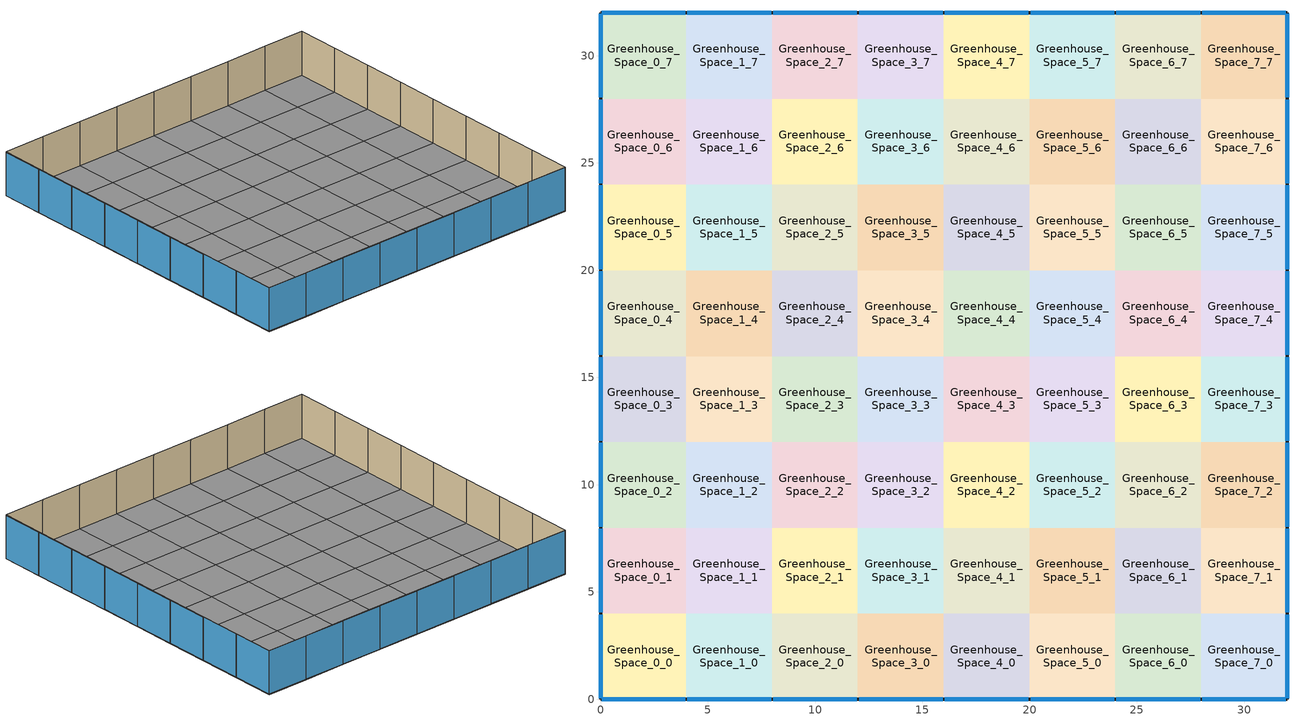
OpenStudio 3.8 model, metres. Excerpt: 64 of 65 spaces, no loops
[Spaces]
Greenhouse_Space_0_0
 floor ground (Floor Construction): 0,0 0,4 4,4 4,0 z0
 wall outside (Wall Construction): 0,4 0,0 4,0 z0:4
 window (Window Construction Main): 0,3.95 0,0.05 / 0.05,0 3.95,0 z0.05:3.95
Greenhouse_Space_1_0
 floor ground (Floor Construction): 4,0 4,4 8,4 8,0 z0
 wall outside (Wall Construction): 4,0 8,0 z0:4
 window (Window Construction Main): 4.05,0 7.95,0 z0.05:3.95
Greenhouse_Space_2_0
 floor ground (Floor Construction): 8,0 8,4 12,4 12,0 z0
 wall outside (Wall Construction): 8,0 12,0 z0:4
 window (Window Construction Main): 8.05,0 11.95,0 z0.05:3.95
Greenhouse_Space_3_0
 floor ground (Floor Construction): 12,0 12,4 16,4 16,0 z0
 wall outside (Wall Construction): 12,0 16,0 z0:4
 window (Window Construction Main): 12.05,0 15.95,0 z0.05:3.95
Greenhouse_Space_4_0
 floor ground (Floor Construction): 16,0 16,4 20,4 20,0 z0
 wall outside (Wall Construction): 16,0 20,0 z0:4
 window (Window Construction Main): 16.05,0 19.95,0 z0.05:3.95
Greenhouse_Space_5_0
 floor ground (Floor Construction): 20,0 20,4 24,4 24,0 z0
 wall outside (Wall Construction): 20,0 24,0 z0:4
 window (Window Construction Main): 20.05,0 23.95,0 z0.05:3.95
Greenhouse_Space_6_0
 floor ground (Floor Construction): 24,0 24,4 28,4 28,0 z0
 wall outside (Wall Construction): 24,0 28,0 z0:4
 window (Window Construction Main): 24.05,0 27.95,0 z0.05:3.95
Greenhouse_Space_7_0
 floor ground (Floor Construction): 28,0 28,4 32,4 32,0 z0
 wall outside (Wall Construction): 28,0 32,0 32,4 z0:4
 window (Window Construction Main): 32,0.05 32,3.95 / 28.05,0 31.95,0 z0.05:3.95
Greenhouse_Space_0_1
 floor ground (Floor Construction): 0,4 0,8 4,8 4,4 z0
 wall outside (Wall Construction): 0,8 0,4 z0:4
 window (Window Construction Main): 0,7.95 0,4.05 z0.05:3.95
Greenhouse_Space_1_1
 floor ground (Floor Construction): 4,4 4,8 8,8 8,4 z0
Greenhouse_Space_2_1
 floor ground (Floor Construction): 8,4 8,8 12,8 12,4 z0
Greenhouse_Space_3_1
 floor ground (Floor Construction): 12,4 12,8 16,8 16,4 z0
Greenhouse_Space_4_1
 floor ground (Floor Construction): 16,4 16,8 20,8 20,4 z0
Greenhouse_Space_5_1
 floor ground (Floor Construction): 20,4 20,8 24,8 24,4 z0
Greenhouse_Space_6_1
 floor ground (Floor Construction): 24,4 24,8 28,8 28,4 z0
Greenhouse_Space_7_1
 floor ground (Floor Construction): 28,4 28,8 32,8 32,4 z0
 wall outside (Wall Construction): 32,4 32,8 z0:4
 window (Window Construction Main): 32,4.05 32,7.95 z0.05:3.95
Greenhouse_Space_0_2
 floor ground (Floor Construction): 0,8 0,12 4,12 4,8 z0
 wall outside (Wall Construction): 0,12 0,8 z0:4
 window (Window Construction Main): 0,11.95 0,8.05 z0.05:3.95
Greenhouse_Space_1_2
 floor ground (Floor Construction): 4,8 4,12 8,12 8,8 z0
Greenhouse_Space_2_2
 floor ground (Floor Construction): 8,8 8,12 12,12 12,8 z0
Greenhouse_Space_3_2
 floor ground (Floor Construction): 12,8 12,12 16,12 16,8 z0
Greenhouse_Space_4_2
 floor ground (Floor Construction): 16,8 16,12 20,12 20,8 z0
Greenhouse_Space_5_2
 floor ground (Floor Construction): 20,8 20,12 24,12 24,8 z0
Greenhouse_Space_6_2
 floor ground (Floor Construction): 24,8 24,12 28,12 28,8 z0
Greenhouse_Space_7_2
 floor ground (Floor Construction): 28,8 28,12 32,12 32,8 z0
 wall outside (Wall Construction): 32,8 32,12 z0:4
 window (Window Construction Main): 32,8.05 32,11.95 z0.05:3.95
Greenhouse_Space_0_3
 floor ground (Floor Construction): 0,12 0,16 4,16 4,12 z0
 wall outside (Wall Construction): 0,16 0,12 z0:4
 window (Window Construction Main): 0,15.95 0,12.05 z0.05:3.95
Greenhouse_Space_1_3
 floor ground (Floor Construction): 4,12 4,16 8,16 8,12 z0
Greenhouse_Space_2_3
 floor ground (Floor Construction): 8,12 8,16 12,16 12,12 z0
Greenhouse_Space_3_3
 floor ground (Floor Construction): 12,12 12,16 16,16 16,12 z0
Greenhouse_Space_4_3
 floor ground (Floor Construction): 16,12 16,16 20,16 20,12 z0
Greenhouse_Space_5_3
 floor ground (Floor Construction): 20,12 20,16 24,16 24,12 z0
Greenhouse_Space_6_3
 floor ground (Floor Construction): 24,12 24,16 28,16 28,12 z0
Greenhouse_Space_7_3
 floor ground (Floor Construction): 28,12 28,16 32,16 32,12 z0
 wall outside (Wall Construction): 32,12 32,16 z0:4
 window (Window Construction Main): 32,12.05 32,15.95 z0.05:3.95
Greenhouse_Space_0_4
 floor ground (Floor Construction): 0,16 0,20 4,20 4,16 z0
 wall outside (Wall Construction): 0,20 0,16 z0:4
 window (Window Construction Main): 0,19.95 0,16.05 z0.05:3.95
Greenhouse_Space_1_4
 floor ground (Floor Construction): 4,16 4,20 8,20 8,16 z0
Greenhouse_Space_2_4
 floor ground (Floor Construction): 8,16 8,20 12,20 12,16 z0
Greenhouse_Space_3_4
 floor ground (Floor Construction): 12,16 12,20 16,20 16,16 z0
Greenhouse_Space_4_4
 floor ground (Floor Construction): 16,16 16,20 20,20 20,16 z0
Greenhouse_Space_5_4
 floor ground (Floor Construction): 20,16 20,20 24,20 24,16 z0
Greenhouse_Space_6_4
 floor ground (Floor Construction): 24,16 24,20 28,20 28,16 z0
Greenhouse_Space_7_4
 floor ground (Floor Construction): 28,16 28,20 32,20 32,16 z0
 wall outside (Wall Construction): 32,16 32,20 z0:4
 window (Window Construction Main): 32,16.05 32,19.95 z0.05:3.95
Greenhouse_Space_0_5
 floor ground (Floor Construction): 0,20 0,24 4,24 4,20 z0
 wall outside (Wall Construction): 0,24 0,20 z0:4
 window (Window Construction Main): 0,23.95 0,20.05 z0.05:3.95
Greenhouse_Space_1_5
 floor ground (Floor Construction): 4,20 4,24 8,24 8,20 z0
Greenhouse_Space_2_5
 floor ground (Floor Construction): 8,20 8,24 12,24 12,20 z0
Greenhouse_Space_3_5
 floor ground (Floor Construction): 12,20 12,24 16,24 16,20 z0
Greenhouse_Space_4_5
 floor ground (Floor Construction): 16,20 16,24 20,24 20,20 z0
Greenhouse_Space_5_5
 floor ground (Floor Construction): 20,20 20,24 24,24 24,20 z0
Greenhouse_Space_6_5
 floor ground (Floor Construction): 24,20 24,24 28,24 28,20 z0
Greenhouse_Space_7_5
 floor ground (Floor Construction): 28,20 28,24 32,24 32,20 z0
 wall outside (Wall Construction): 32,20 32,24 z0:4
 window (Window Construction Main): 32,20.05 32,23.95 z0.05:3.95
Greenhouse_Space_0_6
 floor ground (Floor Construction): 0,24 0,28 4,28 4,24 z0
 wall outside (Wall Construction): 0,28 0,24 z0:4
 window (Window Construction Main): 0,27.95 0,24.05 z0.05:3.95
Greenhouse_Space_1_6
 floor ground (Floor Construction): 4,24 4,28 8,28 8,24 z0
Greenhouse_Space_2_6
 floor ground (Floor Construction): 8,24 8,28 12,28 12,24 z0
Greenhouse_Space_3_6
 floor ground (Floor Construction): 12,24 12,28 16,28 16,24 z0
Greenhouse_Space_4_6
 floor ground (Floor Construction): 16,24 16,28 20,28 20,24 z0
Greenhouse_Space_5_6
 floor ground (Floor Construction): 20,24 20,28 24,28 24,24 z0
Greenhouse_Space_6_6
 floor ground (Floor Construction): 24,24 24,28 28,28 28,24 z0
Greenhouse_Space_7_6
 floor ground (Floor Construction): 28,24 28,28 32,28 32,24 z0
 wall outside (Wall Construction): 32,24 32,28 z0:4
 window (Window Construction Main): 32,24.05 32,27.95 z0.05:3.95
Greenhouse_Space_0_7
 floor ground (Floor Construction): 0,28 0,32 4,32 4,28 z0
 wall outside (Wall Construction): 4,32 0,32 0,28 z0:4
 window (Window Construction Main): 0,31.95 0,28.05 / 3.95,32 0.05,32 z0.05:3.95
Greenhouse_Space_1_7
 floor ground (Floor Construction): 4,28 4,32 8,32 8,28 z0
 wall outside (Wall Construction): 8,32 4,32 z0:4
 window (Window Construction Main): 7.95,32 4.05,32 z0.05:3.95
Greenhouse_Space_2_7
 floor ground (Floor Construction): 8,28 8,32 12,32 12,28 z0
 wall outside (Wall Construction): 12,32 8,32 z0:4
 window (Window Construction Main): 11.95,32 8.05,32 z0.05:3.95
Greenhouse_Space_3_7
 floor ground (Floor Construction): 12,28 12,32 16,32 16,28 z0
 wall outside (Wall Construction): 16,32 12,32 z0:4
 window (Window Construction Main): 15.95,32 12.05,32 z0.05:3.95
Greenhouse_Space_4_7
 floor ground (Floor Construction): 16,28 16,32 20,32 20,28 z0
 wall outside (Wall Construction): 20,32 16,32 z0:4
 window (Window Construction Main): 19.95,32 16.05,32 z0.05:3.95
Greenhouse_Space_5_7
 floor ground (Floor Construction): 20,28 20,32 24,32 24,28 z0
 wall outside (Wall Construction): 24,32 20,32 z0:4
 window (Window Construction Main): 23.95,32 20.05,32 z0.05:3.95
Greenhouse_Space_6_7
 floor ground (Floor Construction): 24,28 24,32 28,32 28,28 z0
 wall outside (Wall Construction): 28,32 24,32 z0:4
 window (Window Construction Main): 27.95,32 24.05,32 z0.05:3.95
Greenhouse_Space_7_7
 floor ground (Floor Construction): 28,28 28,32 32,32 32,28 z0
 wall outside (Wall Construction): 32,28 32,32 28,32 z0:4
 window (Window Construction Main): 31.95,32 28.05,32 / 32,28.05 32,31.95 z0.05:3.95
[SizingPeriod:DesignDay] Wetbulb or DewPoint at Maximum Dry-Bulb {C}=23
Name | Rain Indicator | Snow Indicator
Sizing Period Design Day 1; Sizing Period Design Day 3; Sizing Period Design Day 5; Sizing Period Design Day 7; Sizing Period Design Day 9; Sizing Period Design Day 11; Sizing Period Design Day 13; Sizing Period Design Day 15 | No
Sizing Period Design Day 2; Sizing Period Design Day 4; Sizing Period Design Day 6; Sizing Period Design Day 8; Sizing Period Design Day 10; Sizing Period Design Day 12; Sizing Period Design Day 14; Sizing Period Design Day 16 |  | No
[DefaultConstructionSet]
Greenhouse Construction Set
[Material] Roughness=Smooth
Name | Thickness {m} | Conductivity {W/m-K} | Density {kg/m3} | Specific Heat {J/kg-K}
Floor Material | 0.1 | 1.3 | 2300 | 1400
Wall Material | 0.2 | 50 | 7850 | 500
[WindowMaterial:SimpleGlazingSystem]
Window Material: U-Factor {W/m2-K}=5.8; Solar Heat Gain Coefficient=0.1; Visible Transmittance=0.8
[Construction]
Floor Construction: Floor Material
Wall Construction: Wall Material
Window Construction Main: Window Material
[Space] Default Construction Set=Greenhouse Construction Set
Name | Space Type | Thermal Zone
Greenhouse_Space_0_0 | Greenhouse_Type_0_0 | Greenhouse_Zone_0_0
Greenhouse_Space_0_1 | Greenhouse_Type_0_1 | Greenhouse_Zone_0_1
Greenhouse_Space_0_2 | Greenhouse_Type_0_2 | Greenhouse_Zone_0_2
Greenhouse_Space_0_3 | Greenhouse_Type_0_3 | Greenhouse_Zone_0_3
Greenhouse_Space_0_4 | Greenhouse_Type_0_4 | Greenhouse_Zone_0_4
Greenhouse_Space_0_5 | Greenhouse_Type_0_5 | Greenhouse_Zone_0_5
Greenhouse_Space_0_6 | Greenhouse_Type_0_6 | Greenhouse_Zone_0_6
Greenhouse_Space_0_7 | Greenhouse_Type_0_7 | Greenhouse_Zone_0_7
Greenhouse_Space_1_0 | Greenhouse_Type_1_0 | Greenhouse_Zone_1_0
Greenhouse_Space_1_1 | Greenhouse_Type_1_1 | Greenhouse_Zone_1_1
Greenhouse_Space_1_2 | Greenhouse_Type_1_2 | Greenhouse_Zone_1_2
Greenhouse_Space_1_3 | Greenhouse_Type_1_3 | Greenhouse_Zone_1_3
Greenhouse_Space_1_4 | Greenhouse_Type_1_4 | Greenhouse_Zone_1_4
Greenhouse_Space_1_5 | Greenhouse_Type_1_5 | Greenhouse_Zone_1_5
Greenhouse_Space_1_6 | Greenhouse_Type_1_6 | Greenhouse_Zone_1_6
Greenhouse_Space_1_7 | Greenhouse_Type_1_7 | Greenhouse_Zone_1_7
Greenhouse_Space_2_0 | Greenhouse_Type_2_0 | Greenhouse_Zone_2_0
Greenhouse_Space_2_1 | Greenhouse_Type_2_1 | Greenhouse_Zone_2_1
Greenhouse_Space_2_2 | Greenhouse_Type_2_2 | Greenhouse_Zone_2_2
Greenhouse_Space_2_3 | Greenhouse_Type_2_3 | Greenhouse_Zone_2_3
Greenhouse_Space_2_4 | Greenhouse_Type_2_4 | Greenhouse_Zone_2_4
Greenhouse_Space_2_5 | Greenhouse_Type_2_5 | Greenhouse_Zone_2_5
Greenhouse_Space_2_6 | Greenhouse_Type_2_6 | Greenhouse_Zone_2_6
Greenhouse_Space_2_7 | Greenhouse_Type_2_7 | Greenhouse_Zone_2_7
Greenhouse_Space_3_0 | Greenhouse_Type_3_0 | Greenhouse_Zone_3_0
Greenhouse_Space_3_1 | Greenhouse_Type_3_1 | Greenhouse_Zone_3_1
Greenhouse_Space_3_2 | Greenhouse_Type_3_2 | Greenhouse_Zone_3_2
Greenhouse_Space_3_3 | Greenhouse_Type_3_3 | Greenhouse_Zone_3_3
Greenhouse_Space_3_4 | Greenhouse_Type_3_4 | Greenhouse_Zone_3_4
Greenhouse_Space_3_5 | Greenhouse_Type_3_5 | Greenhouse_Zone_3_5
Greenhouse_Space_3_6 | Greenhouse_Type_3_6 | Greenhouse_Zone_3_6
Greenhouse_Space_3_7 | Greenhouse_Type_3_7 | Greenhouse_Zone_3_7
Greenhouse_Space_4_0 | Greenhouse_Type_4_0 | Greenhouse_Zone_4_0
Greenhouse_Space_4_1 | Greenhouse_Type_4_1 | Greenhouse_Zone_4_1
Greenhouse_Space_4_2 | Greenhouse_Type_4_2 | Greenhouse_Zone_4_2
Greenhouse_Space_4_3 | Greenhouse_Type_4_3 | Greenhouse_Zone_4_3
Greenhouse_Space_4_4 | Greenhouse_Type_4_4 | Greenhouse_Zone_4_4
Greenhouse_Space_4_5 | Greenhouse_Type_4_5 | Greenhouse_Zone_4_5
Greenhouse_Space_4_6 | Greenhouse_Type_4_6 | Greenhouse_Zone_4_6
Greenhouse_Space_4_7 | Greenhouse_Type_4_7 | Greenhouse_Zone_4_7
Greenhouse_Space_5_0 | Greenhouse_Type_5_0 | Greenhouse_Zone_5_0
Greenhouse_Space_5_1 | Greenhouse_Type_5_1 | Greenhouse_Zone_5_1
Greenhouse_Space_5_2 | Greenhouse_Type_5_2 | Greenhouse_Zone_5_2
Greenhouse_Space_5_3 | Greenhouse_Type_5_3 | Greenhouse_Zone_5_3
Greenhouse_Space_5_4 | Greenhouse_Type_5_4 | Greenhouse_Zone_5_4
Greenhouse_Space_5_5 | Greenhouse_Type_5_5 | Greenhouse_Zone_5_5
Greenhouse_Space_5_6 | Greenhouse_Type_5_6 | Greenhouse_Zone_5_6
Greenhouse_Space_5_7 | Greenhouse_Type_5_7 | Greenhouse_Zone_5_7
Greenhouse_Space_6_0 | Greenhouse_Type_6_0 | Greenhouse_Zone_6_0
Greenhouse_Space_6_1 | Greenhouse_Type_6_1 | Greenhouse_Zone_6_1
Greenhouse_Space_6_2 | Greenhouse_Type_6_2 | Greenhouse_Zone_6_2
Greenhouse_Space_6_3 | Greenhouse_Type_6_3 | Greenhouse_Zone_6_3
Greenhouse_Space_6_4 | Greenhouse_Type_6_4 | Greenhouse_Zone_6_4
Greenhouse_Space_6_5 | Greenhouse_Type_6_5 | Greenhouse_Zone_6_5
Greenhouse_Space_6_6 | Greenhouse_Type_6_6 | Greenhouse_Zone_6_6
Greenhouse_Space_6_7 | Greenhouse_Type_6_7 | Greenhouse_Zone_6_7
Greenhouse_Space_7_0 | Greenhouse_Type_7_0 | Greenhouse_Zone_7_0
Greenhouse_Space_7_1 | Greenhouse_Type_7_1 | Greenhouse_Zone_7_1
Greenhouse_Space_7_2 | Greenhouse_Type_7_2 | Greenhouse_Zone_7_2
Greenhouse_Space_7_3 | Greenhouse_Type_7_3 | Greenhouse_Zone_7_3
Greenhouse_Space_7_4 | Greenhouse_Type_7_4 | Greenhouse_Zone_7_4
Greenhouse_Space_7_5 | Greenhouse_Type_7_5 | Greenhouse_Zone_7_5
Greenhouse_Space_7_6 | Greenhouse_Type_7_6 | Greenhouse_Zone_7_6
Greenhouse_Space_7_7 | Greenhouse_Type_7_7 | Greenhouse_Zone_7_7
[SpaceType] Default Construction Set=Greenhouse Construction Set
Greenhouse_Type_0_0; Greenhouse_Type_0_1; Greenhouse_Type_0_2; Greenhouse_Type_0_3; Greenhouse_Type_0_4; Greenhouse_Type_0_5; Greenhouse_Type_0_6; Greenhouse_Type_0_7; Greenhouse_Type_1_0; Greenhouse_Type_1_1; Greenhouse_Type_1_2; Greenhouse_Type_1_3; Greenhouse_Type_1_4; Greenhouse_Type_1_5; Greenhouse_Type_1_6; Greenhouse_Type_1_7; Greenhouse_Type_2_0; Greenhouse_Type_2_1; Greenhouse_Type_2_2; Greenhouse_Type_2_3; Greenhouse_Type_2_4; Greenhouse_Type_2_5; Greenhouse_Type_2_6; Greenhouse_Type_2_7; Greenhouse_Type_3_0; Greenhouse_Type_3_1; Greenhouse_Type_3_2; Greenhouse_Type_3_3; Greenhouse_Type_3_4; Greenhouse_Type_3_5; Greenhouse_Type_3_6; Greenhouse_Type_3_7; Greenhouse_Type_4_0; Greenhouse_Type_4_1; Greenhouse_Type_4_2; Greenhouse_Type_4_3; Greenhouse_Type_4_4; Greenhouse_Type_4_5; Greenhouse_Type_4_6; Greenhouse_Type_4_7; Greenhouse_Type_5_0; Greenhouse_Type_5_1; Greenhouse_Type_5_2; Greenhouse_Type_5_3; Greenhouse_Type_5_4; Greenhouse_Type_5_5; Greenhouse_Type_5_6; Greenhouse_Type_5_7; Greenhouse_Type_6_0; Greenhouse_Type_6_1; Greenhouse_Type_6_2; Greenhouse_Type_6_3; Greenhouse_Type_6_4; Greenhouse_Type_6_5; Greenhouse_Type_6_6; Greenhouse_Type_6_7; Greenhouse_Type_7_0; Greenhouse_Type_7_1; Greenhouse_Type_7_2; Greenhouse_Type_7_3; Greenhouse_Type_7_4; Greenhouse_Type_7_5; Greenhouse_Type_7_6; Greenhouse_Type_7_7
[ThermalZone] Use Ideal Air Loads=No
Name | Thermostat
Greenhouse_Zone_0_0; Greenhouse_Zone_0_1; Greenhouse_Zone_0_2; Greenhouse_Zone_0_3; Greenhouse_Zone_0_4; Greenhouse_Zone_0_6; Greenhouse_Zone_0_7; Greenhouse_Zone_1_0; Greenhouse_Zone_1_1; Greenhouse_Zone_1_2; Greenhouse_Zone_1_3; Greenhouse_Zone_1_4; Greenhouse_Zone_1_6; Greenhouse_Zone_1_7; Greenhouse_Zone_2_1; Greenhouse_Zone_2_2; Greenhouse_Zone_2_3; Greenhouse_Zone_2_4; Greenhouse_Zone_2_5; Greenhouse_Zone_2_6; Greenhouse_Zone_2_7; Greenhouse_Zone_3_1; Greenhouse_Zone_3_2; Greenhouse_Zone_3_3; Greenhouse_Zone_3_4; Greenhouse_Zone_3_5; Greenhouse_Zone_3_6; Greenhouse_Zone_3_7; Greenhouse_Zone_4_0; Greenhouse_Zone_4_1; Greenhouse_Zone_4_4; Greenhouse_Zone_4_5; Greenhouse_Zone_4_6; Greenhouse_Zone_4_7; Greenhouse_Zone_5_0; Greenhouse_Zone_5_1; Greenhouse_Zone_5_2; Greenhouse_Zone_5_3; Greenhouse_Zone_5_4; Greenhouse_Zone_5_5; Greenhouse_Zone_5_6; Greenhouse_Zone_5_7; Greenhouse_Zone_6_1; Greenhouse_Zone_6_2; Greenhouse_Zone_6_3; Greenhouse_Zone_6_4; Greenhouse_Zone_6_5; Greenhouse_Zone_6_6; Greenhouse_Zone_6_7; Greenhouse_Zone_7_0; Greenhouse_Zone_7_1; Greenhouse_Zone_7_2; Greenhouse_Zone_7_4; Greenhouse_Zone_7_5; Greenhouse_Zone_7_6; Greenhouse_Zone_7_7
Greenhouse_Zone_0_5 | Thermostat Setpoint Dual Setpoint 2
Greenhouse_Zone_1_5 | Thermostat Setpoint Dual Setpoint 6
Greenhouse_Zone_2_0 | Thermostat Setpoint Dual Setpoint 1
Greenhouse_Zone_3_0 | Thermostat Setpoint Dual Setpoint 5
Greenhouse_Zone_4_2 | Thermostat Setpoint Dual Setpoint 4
Greenhouse_Zone_4_3 | Thermostat Setpoint Dual Setpoint 8
Greenhouse_Zone_6_0 | Thermostat Setpoint Dual Setpoint 3
Greenhouse_Zone_7_3 | Thermostat Setpoint Dual Setpoint 7
[Sizing:Zone] Zone Cooling Design Supply Air Temperature Input Method=SupplyAirTemperature; Zone Cooling Design Supply Air Temperature {C}=14; Zone Cooling Design Supply Air Temperature Difference {deltaC}=11.11; Zone Heating Design Supply Air Temperature Input Method=SupplyAirTemperature; Zone Heating Design Supply Air Temperature {C}=40; Zone Heating Design Supply Air Temperature Difference {deltaC}=11.11; Zone Cooling Design Supply Air Humidity Ratio {kg-H2O/kg-air}=0.0085; Zone Heating Design Supply Air Humidity Ratio {kg-H2O/kg-air}=0.008; Cooling Design Air Flow Method=DesignDay; Heating Design Air Flow Method=DesignDay; Account for Dedicated Outdoor Air System=No; Dedicated Outdoor Air System Control Strategy=NeutralSupplyAir; Dedicated Outdoor Air Low Setpoint Temperature for Design {C}=autosize; Dedicated Outdoor Air High Setpoint Temperature for Design {C}=autosize; Zone Load Sizing Method=Sensible Load Only No Latent Load; Zone Latent Cooling Design Supply Air Humidity Ratio Input Method=HumidityRatioDifference; Zone Cooling Design Supply Air Humidity Ratio Difference {kgWater/kgDryAir}=0.005; Zone Latent Heating Design Supply Air Humidity Ratio Input Method=HumidityRatioDifference; Zone Humidification Design Supply Air Humidity Ratio Difference {kgWater/kgDryAir}=0.005
Greenhouse_Zone_0_0; Greenhouse_Zone_0_1; Greenhouse_Zone_0_2; Greenhouse_Zone_0_3; Greenhouse_Zone_0_4; Greenhouse_Zone_0_6; Greenhouse_Zone_0_7; Greenhouse_Zone_1_0; Greenhouse_Zone_1_1; Greenhouse_Zone_1_2; Greenhouse_Zone_1_3; Greenhouse_Zone_1_4; Greenhouse_Zone_1_6; Greenhouse_Zone_1_7; Greenhouse_Zone_2_1; Greenhouse_Zone_2_2; Greenhouse_Zone_2_3; Greenhouse_Zone_2_4; Greenhouse_Zone_2_5; Greenhouse_Zone_2_6; Greenhouse_Zone_2_7; Greenhouse_Zone_3_1; Greenhouse_Zone_3_2; Greenhouse_Zone_3_3; Greenhouse_Zone_3_4; Greenhouse_Zone_3_5; Greenhouse_Zone_3_6; Greenhouse_Zone_3_7; Greenhouse_Zone_4_0; Greenhouse_Zone_4_1; Greenhouse_Zone_4_4; Greenhouse_Zone_4_5; Greenhouse_Zone_4_6; Greenhouse_Zone_4_7; Greenhouse_Zone_5_0; Greenhouse_Zone_5_1; Greenhouse_Zone_5_2; Greenhouse_Zone_5_3; Greenhouse_Zone_5_4; Greenhouse_Zone_5_5; Greenhouse_Zone_5_6; Greenhouse_Zone_5_7; Greenhouse_Zone_6_1; Greenhouse_Zone_6_2; Greenhouse_Zone_6_3; Greenhouse_Zone_6_4; Greenhouse_Zone_6_5; Greenhouse_Zone_6_6; Greenhouse_Zone_6_7; Greenhouse_Zone_7_0; Greenhouse_Zone_7_1; Greenhouse_Zone_7_2; Greenhouse_Zone_7_4; Greenhouse_Zone_7_5; Greenhouse_Zone_7_6; Greenhouse_Zone_7_7; Greenhouse Zone Roof
[ZoneMixing] Schedule=Always On Continuous; Design Flow Rate Calculation Method=Flow/Zone; Design Flow Rate {m3/s}=0.1
Name | Zone or Space | Source Zone or Space
Air Mixing from Zone (0, 0) to (0, 1) | Greenhouse_Zone_0_0 | Greenhouse_Zone_0_1
Air Mixing from Zone (0, 1) to (0, 0) | Greenhouse_Zone_0_1 | Greenhouse_Zone_0_0
Air Mixing from Zone (0, 0) to (1, 0) | Greenhouse_Zone_0_0 | Greenhouse_Zone_1_0
Air Mixing from Zone (1, 0) to (0, 0) | Greenhouse_Zone_1_0 | Greenhouse_Zone_0_0
Air Mixing from Zone (0, 1) to (0, 2) | Greenhouse_Zone_0_1 | Greenhouse_Zone_0_2
Air Mixing from Zone (0, 2) to (0, 1) | Greenhouse_Zone_0_2 | Greenhouse_Zone_0_1
Air Mixing from Zone (0, 1) to (1, 1) | Greenhouse_Zone_0_1 | Greenhouse_Zone_1_1
Air Mixing from Zone (1, 1) to (0, 1) | Greenhouse_Zone_1_1 | Greenhouse_Zone_0_1
Air Mixing from Zone (0, 2) to (0, 3) | Greenhouse_Zone_0_2 | Greenhouse_Zone_0_3
Air Mixing from Zone (0, 3) to (0, 2) | Greenhouse_Zone_0_3 | Greenhouse_Zone_0_2
Air Mixing from Zone (0, 2) to (1, 2) | Greenhouse_Zone_0_2 | Greenhouse_Zone_1_2
Air Mixing from Zone (1, 2) to (0, 2) | Greenhouse_Zone_1_2 | Greenhouse_Zone_0_2
Air Mixing from Zone (0, 3) to (0, 4) | Greenhouse_Zone_0_3 | Greenhouse_Zone_0_4
Air Mixing from Zone (0, 4) to (0, 3) | Greenhouse_Zone_0_4 | Greenhouse_Zone_0_3
Air Mixing from Zone (0, 3) to (1, 3) | Greenhouse_Zone_0_3 | Greenhouse_Zone_1_3
Air Mixing from Zone (1, 3) to (0, 3) | Greenhouse_Zone_1_3 | Greenhouse_Zone_0_3
Air Mixing from Zone (0, 4) to (0, 5) | Greenhouse_Zone_0_4 | Greenhouse_Zone_0_5
Air Mixing from Zone (0, 5) to (0, 4) | Greenhouse_Zone_0_5 | Greenhouse_Zone_0_4
Air Mixing from Zone (0, 4) to (1, 4) | Greenhouse_Zone_0_4 | Greenhouse_Zone_1_4
Air Mixing from Zone (1, 4) to (0, 4) | Greenhouse_Zone_1_4 | Greenhouse_Zone_0_4
Air Mixing from Zone (0, 5) to (0, 6) | Greenhouse_Zone_0_5 | Greenhouse_Zone_0_6
Air Mixing from Zone (0, 6) to (0, 5) | Greenhouse_Zone_0_6 | Greenhouse_Zone_0_5
Air Mixing from Zone (0, 5) to (1, 5) | Greenhouse_Zone_0_5 | Greenhouse_Zone_1_5
Air Mixing from Zone (1, 5) to (0, 5) | Greenhouse_Zone_1_5 | Greenhouse_Zone_0_5
Air Mixing from Zone (0, 6) to (0, 7) | Greenhouse_Zone_0_6 | Greenhouse_Zone_0_7
Air Mixing from Zone (0, 7) to (0, 6) | Greenhouse_Zone_0_7 | Greenhouse_Zone_0_6
Air Mixing from Zone (0, 6) to (1, 6) | Greenhouse_Zone_0_6 | Greenhouse_Zone_1_6
Air Mixing from Zone (1, 6) to (0, 6) | Greenhouse_Zone_1_6 | Greenhouse_Zone_0_6
Air Mixing from Zone (0, 7) to (1, 7) | Greenhouse_Zone_0_7 | Greenhouse_Zone_1_7
Air Mixing from Zone (1, 7) to (0, 7) | Greenhouse_Zone_1_7 | Greenhouse_Zone_0_7
Air Mixing from Zone (1, 0) to (1, 1) | Greenhouse_Zone_1_0 | Greenhouse_Zone_1_1
Air Mixing from Zone (1, 1) to (1, 0) | Greenhouse_Zone_1_1 | Greenhouse_Zone_1_0
Air Mixing from Zone (1, 0) to (2, 0) | Greenhouse_Zone_1_0 | Greenhouse_Zone_2_0
Air Mixing from Zone (2, 0) to (1, 0) | Greenhouse_Zone_2_0 | Greenhouse_Zone_1_0
Air Mixing from Zone (1, 1) to (1, 2) | Greenhouse_Zone_1_1 | Greenhouse_Zone_1_2
Air Mixing from Zone (1, 2) to (1, 1) | Greenhouse_Zone_1_2 | Greenhouse_Zone_1_1
Air Mixing from Zone (1, 1) to (2, 1) | Greenhouse_Zone_1_1 | Greenhouse_Zone_2_1
Air Mixing from Zone (2, 1) to (1, 1) | Greenhouse_Zone_2_1 | Greenhouse_Zone_1_1
Air Mixing from Zone (1, 2) to (1, 3) | Greenhouse_Zone_1_2 | Greenhouse_Zone_1_3
Air Mixing from Zone (1, 3) to (1, 2) | Greenhouse_Zone_1_3 | Greenhouse_Zone_1_2
Air Mixing from Zone (1, 2) to (2, 2) | Greenhouse_Zone_1_2 | Greenhouse_Zone_2_2
Air Mixing from Zone (2, 2) to (1, 2) | Greenhouse_Zone_2_2 | Greenhouse_Zone_1_2
Air Mixing from Zone (1, 3) to (1, 4) | Greenhouse_Zone_1_3 | Greenhouse_Zone_1_4
Air Mixing from Zone (1, 4) to (1, 3) | Greenhouse_Zone_1_4 | Greenhouse_Zone_1_3
Air Mixing from Zone (1, 3) to (2, 3) | Greenhouse_Zone_1_3 | Greenhouse_Zone_2_3
Air Mixing from Zone (2, 3) to (1, 3) | Greenhouse_Zone_2_3 | Greenhouse_Zone_1_3
Air Mixing from Zone (1, 4) to (1, 5) | Greenhouse_Zone_1_4 | Greenhouse_Zone_1_5
Air Mixing from Zone (1, 5) to (1, 4) | Greenhouse_Zone_1_5 | Greenhouse_Zone_1_4
Air Mixing from Zone (1, 4) to (2, 4) | Greenhouse_Zone_1_4 | Greenhouse_Zone_2_4
Air Mixing from Zone (2, 4) to (1, 4) | Greenhouse_Zone_2_4 | Greenhouse_Zone_1_4
Air Mixing from Zone (1, 5) to (1, 6) | Greenhouse_Zone_1_5 | Greenhouse_Zone_1_6
Air Mixing from Zone (1, 6) to (1, 5) | Greenhouse_Zone_1_6 | Greenhouse_Zone_1_5
Air Mixing from Zone (1, 5) to (2, 5) | Greenhouse_Zone_1_5 | Greenhouse_Zone_2_5
Air Mixing from Zone (2, 5) to (1, 5) | Greenhouse_Zone_2_5 | Greenhouse_Zone_1_5
Air Mixing from Zone (1, 6) to (1, 7) | Greenhouse_Zone_1_6 | Greenhouse_Zone_1_7
Air Mixing from Zone (1, 7) to (1, 6) | Greenhouse_Zone_1_7 | Greenhouse_Zone_1_6
Air Mixing from Zone (1, 6) to (2, 6) | Greenhouse_Zone_1_6 | Greenhouse_Zone_2_6
Air Mixing from Zone (2, 6) to (1, 6) | Greenhouse_Zone_2_6 | Greenhouse_Zone_1_6
Air Mixing from Zone (1, 7) to (2, 7) | Greenhouse_Zone_1_7 | Greenhouse_Zone_2_7
Air Mixing from Zone (2, 7) to (1, 7) | Greenhouse_Zone_2_7 | Greenhouse_Zone_1_7
Air Mixing from Zone (2, 0) to (2, 1) | Greenhouse_Zone_2_0 | Greenhouse_Zone_2_1
Air Mixing from Zone (2, 1) to (2, 0) | Greenhouse_Zone_2_1 | Greenhouse_Zone_2_0
Air Mixing from Zone (2, 0) to (3, 0) | Greenhouse_Zone_2_0 | Greenhouse_Zone_3_0
Air Mixing from Zone (3, 0) to (2, 0) | Greenhouse_Zone_3_0 | Greenhouse_Zone_2_0
Air Mixing from Zone (2, 1) to (2, 2) | Greenhouse_Zone_2_1 | Greenhouse_Zone_2_2
Air Mixing from Zone (2, 2) to (2, 1) | Greenhouse_Zone_2_2 | Greenhouse_Zone_2_1
Air Mixing from Zone (2, 1) to (3, 1) | Greenhouse_Zone_2_1 | Greenhouse_Zone_3_1
Air Mixing from Zone (3, 1) to (2, 1) | Greenhouse_Zone_3_1 | Greenhouse_Zone_2_1
Air Mixing from Zone (2, 2) to (2, 3) | Greenhouse_Zone_2_2 | Greenhouse_Zone_2_3
Air Mixing from Zone (2, 3) to (2, 2) | Greenhouse_Zone_2_3 | Greenhouse_Zone_2_2
Air Mixing from Zone (2, 2) to (3, 2) | Greenhouse_Zone_2_2 | Greenhouse_Zone_3_2
Air Mixing from Zone (3, 2) to (2, 2) | Greenhouse_Zone_3_2 | Greenhouse_Zone_2_2
Air Mixing from Zone (2, 3) to (2, 4) | Greenhouse_Zone_2_3 | Greenhouse_Zone_2_4
Air Mixing from Zone (2, 4) to (2, 3) | Greenhouse_Zone_2_4 | Greenhouse_Zone_2_3
Air Mixing from Zone (2, 3) to (3, 3) | Greenhouse_Zone_2_3 | Greenhouse_Zone_3_3
Air Mixing from Zone (3, 3) to (2, 3) | Greenhouse_Zone_3_3 | Greenhouse_Zone_2_3
Air Mixing from Zone (2, 4) to (2, 5) | Greenhouse_Zone_2_4 | Greenhouse_Zone_2_5
Air Mixing from Zone (2, 5) to (2, 4) | Greenhouse_Zone_2_5 | Greenhouse_Zone_2_4
Air Mixing from Zone (2, 4) to (3, 4) | Greenhouse_Zone_2_4 | Greenhouse_Zone_3_4
Air Mixing from Zone (3, 4) to (2, 4) | Greenhouse_Zone_3_4 | Greenhouse_Zone_2_4
Air Mixing from Zone (2, 5) to (2, 6) | Greenhouse_Zone_2_5 | Greenhouse_Zone_2_6
Air Mixing from Zone (2, 6) to (2, 5) | Greenhouse_Zone_2_6 | Greenhouse_Zone_2_5
Air Mixing from Zone (2, 5) to (3, 5) | Greenhouse_Zone_2_5 | Greenhouse_Zone_3_5
Air Mixing from Zone (3, 5) to (2, 5) | Greenhouse_Zone_3_5 | Greenhouse_Zone_2_5
Air Mixing from Zone (2, 6) to (2, 7) | Greenhouse_Zone_2_6 | Greenhouse_Zone_2_7
Air Mixing from Zone (2, 7) to (2, 6) | Greenhouse_Zone_2_7 | Greenhouse_Zone_2_6
Air Mixing from Zone (2, 6) to (3, 6) | Greenhouse_Zone_2_6 | Greenhouse_Zone_3_6
Air Mixing from Zone (3, 6) to (2, 6) | Greenhouse_Zone_3_6 | Greenhouse_Zone_2_6
Air Mixing from Zone (2, 7) to (3, 7) | Greenhouse_Zone_2_7 | Greenhouse_Zone_3_7
Air Mixing from Zone (3, 7) to (2, 7) | Greenhouse_Zone_3_7 | Greenhouse_Zone_2_7
Air Mixing from Zone (3, 0) to (3, 1) | Greenhouse_Zone_3_0 | Greenhouse_Zone_3_1
Air Mixing from Zone (3, 1) to (3, 0) | Greenhouse_Zone_3_1 | Greenhouse_Zone_3_0
Air Mixing from Zone (3, 0) to (4, 0) | Greenhouse_Zone_3_0 | Greenhouse_Zone_4_0
Air Mixing from Zone (4, 0) to (3, 0) | Greenhouse_Zone_4_0 | Greenhouse_Zone_3_0
Air Mixing from Zone (3, 1) to (3, 2) | Greenhouse_Zone_3_1 | Greenhouse_Zone_3_2
Air Mixing from Zone (3, 2) to (3, 1) | Greenhouse_Zone_3_2 | Greenhouse_Zone_3_1
Air Mixing from Zone (3, 1) to (4, 1) | Greenhouse_Zone_3_1 | Greenhouse_Zone_4_1
Air Mixing from Zone (4, 1) to (3, 1) | Greenhouse_Zone_4_1 | Greenhouse_Zone_3_1
Air Mixing from Zone (3, 2) to (3, 3) | Greenhouse_Zone_3_2 | Greenhouse_Zone_3_3
Air Mixing from Zone (3, 3) to (3, 2) | Greenhouse_Zone_3_3 | Greenhouse_Zone_3_2
Air Mixing from Zone (3, 2) to (4, 2) | Greenhouse_Zone_3_2 | Greenhouse_Zone_4_2
Air Mixing from Zone (4, 2) to (3, 2) | Greenhouse_Zone_4_2 | Greenhouse_Zone_3_2
Air Mixing from Zone (3, 3) to (3, 4) | Greenhouse_Zone_3_3 | Greenhouse_Zone_3_4
Air Mixing from Zone (3, 4) to (3, 3) | Greenhouse_Zone_3_4 | Greenhouse_Zone_3_3
Air Mixing from Zone (3, 3) to (4, 3) | Greenhouse_Zone_3_3 | Greenhouse_Zone_4_3
Air Mixing from Zone (4, 3) to (3, 3) | Greenhouse_Zone_4_3 | Greenhouse_Zone_3_3
Air Mixing from Zone (3, 4) to (3, 5) | Greenhouse_Zone_3_4 | Greenhouse_Zone_3_5
Air Mixing from Zone (3, 5) to (3, 4) | Greenhouse_Zone_3_5 | Greenhouse_Zone_3_4
Air Mixing from Zone (3, 4) to (4, 4) | Greenhouse_Zone_3_4 | Greenhouse_Zone_4_4
Air Mixing from Zone (4, 4) to (3, 4) | Greenhouse_Zone_4_4 | Greenhouse_Zone_3_4
Air Mixing from Zone (3, 5) to (3, 6) | Greenhouse_Zone_3_5 | Greenhouse_Zone_3_6
Air Mixing from Zone (3, 6) to (3, 5) | Greenhouse_Zone_3_6 | Greenhouse_Zone_3_5
Air Mixing from Zone (3, 5) to (4, 5) | Greenhouse_Zone_3_5 | Greenhouse_Zone_4_5
Air Mixing from Zone (4, 5) to (3, 5) | Greenhouse_Zone_4_5 | Greenhouse_Zone_3_5
Air Mixing from Zone (3, 6) to (3, 7) | Greenhouse_Zone_3_6 | Greenhouse_Zone_3_7
Air Mixing from Zone (3, 7) to (3, 6) | Greenhouse_Zone_3_7 | Greenhouse_Zone_3_6
Air Mixing from Zone (3, 6) to (4, 6) | Greenhouse_Zone_3_6 | Greenhouse_Zone_4_6
Air Mixing from Zone (4, 6) to (3, 6) | Greenhouse_Zone_4_6 | Greenhouse_Zone_3_6
Air Mixing from Zone (3, 7) to (4, 7) | Greenhouse_Zone_3_7 | Greenhouse_Zone_4_7
Air Mixing from Zone (4, 7) to (3, 7) | Greenhouse_Zone_4_7 | Greenhouse_Zone_3_7
Air Mixing from Zone (4, 0) to (4, 1) | Greenhouse_Zone_4_0 | Greenhouse_Zone_4_1
Air Mixing from Zone (4, 1) to (4, 0) | Greenhouse_Zone_4_1 | Greenhouse_Zone_4_0
Air Mixing from Zone (4, 0) to (5, 0) | Greenhouse_Zone_4_0 | Greenhouse_Zone_5_0
Air Mixing from Zone (5, 0) to (4, 0) | Greenhouse_Zone_5_0 | Greenhouse_Zone_4_0
Air Mixing from Zone (4, 1) to (4, 2) | Greenhouse_Zone_4_1 | Greenhouse_Zone_4_2
Air Mixing from Zone (4, 2) to (4, 1) | Greenhouse_Zone_4_2 | Greenhouse_Zone_4_1
Air Mixing from Zone (4, 1) to (5, 1) | Greenhouse_Zone_4_1 | Greenhouse_Zone_5_1
Air Mixing from Zone (5, 1) to (4, 1) | Greenhouse_Zone_5_1 | Greenhouse_Zone_4_1
Air Mixing from Zone (4, 2) to (4, 3) | Greenhouse_Zone_4_2 | Greenhouse_Zone_4_3
Air Mixing from Zone (4, 3) to (4, 2) | Greenhouse_Zone_4_3 | Greenhouse_Zone_4_2
Air Mixing from Zone (4, 2) to (5, 2) | Greenhouse_Zone_4_2 | Greenhouse_Zone_5_2
Air Mixing from Zone (5, 2) to (4, 2) | Greenhouse_Zone_5_2 | Greenhouse_Zone_4_2
Air Mixing from Zone (4, 3) to (4, 4) | Greenhouse_Zone_4_3 | Greenhouse_Zone_4_4
Air Mixing from Zone (4, 4) to (4, 3) | Greenhouse_Zone_4_4 | Greenhouse_Zone_4_3
Air Mixing from Zone (4, 3) to (5, 3) | Greenhouse_Zone_4_3 | Greenhouse_Zone_5_3
Air Mixing from Zone (5, 3) to (4, 3) | Greenhouse_Zone_5_3 | Greenhouse_Zone_4_3
Air Mixing from Zone (4, 4) to (4, 5) | Greenhouse_Zone_4_4 | Greenhouse_Zone_4_5
Air Mixing from Zone (4, 5) to (4, 4) | Greenhouse_Zone_4_5 | Greenhouse_Zone_4_4
Air Mixing from Zone (4, 4) to (5, 4) | Greenhouse_Zone_4_4 | Greenhouse_Zone_5_4
Air Mixing from Zone (5, 4) to (4, 4) | Greenhouse_Zone_5_4 | Greenhouse_Zone_4_4
Air Mixing from Zone (4, 5) to (4, 6) | Greenhouse_Zone_4_5 | Greenhouse_Zone_4_6
Air Mixing from Zone (4, 6) to (4, 5) | Greenhouse_Zone_4_6 | Greenhouse_Zone_4_5
Air Mixing from Zone (4, 5) to (5, 5) | Greenhouse_Zone_4_5 | Greenhouse_Zone_5_5
Air Mixing from Zone (5, 5) to (4, 5) | Greenhouse_Zone_5_5 | Greenhouse_Zone_4_5
Air Mixing from Zone (4, 6) to (4, 7) | Greenhouse_Zone_4_6 | Greenhouse_Zone_4_7
Air Mixing from Zone (4, 7) to (4, 6) | Greenhouse_Zone_4_7 | Greenhouse_Zone_4_6
Air Mixing from Zone (4, 6) to (5, 6) | Greenhouse_Zone_4_6 | Greenhouse_Zone_5_6
Air Mixing from Zone (5, 6) to (4, 6) | Greenhouse_Zone_5_6 | Greenhouse_Zone_4_6
Air Mixing from Zone (4, 7) to (5, 7) | Greenhouse_Zone_4_7 | Greenhouse_Zone_5_7
Air Mixing from Zone (5, 7) to (4, 7) | Greenhouse_Zone_5_7 | Greenhouse_Zone_4_7
Air Mixing from Zone (5, 0) to (5, 1) | Greenhouse_Zone_5_0 | Greenhouse_Zone_5_1
Air Mixing from Zone (5, 1) to (5, 0) | Greenhouse_Zone_5_1 | Greenhouse_Zone_5_0
Air Mixing from Zone (5, 0) to (6, 0) | Greenhouse_Zone_5_0 | Greenhouse_Zone_6_0
Air Mixing from Zone (6, 0) to (5, 0) | Greenhouse_Zone_6_0 | Greenhouse_Zone_5_0
Air Mixing from Zone (5, 1) to (5, 2) | Greenhouse_Zone_5_1 | Greenhouse_Zone_5_2
Air Mixing from Zone (5, 2) to (5, 1) | Greenhouse_Zone_5_2 | Greenhouse_Zone_5_1
Air Mixing from Zone (5, 1) to (6, 1) | Greenhouse_Zone_5_1 | Greenhouse_Zone_6_1
Air Mixing from Zone (6, 1) to (5, 1) | Greenhouse_Zone_6_1 | Greenhouse_Zone_5_1
Air Mixing from Zone (5, 2) to (5, 3) | Greenhouse_Zone_5_2 | Greenhouse_Zone_5_3
Air Mixing from Zone (5, 3) to (5, 2) | Greenhouse_Zone_5_3 | Greenhouse_Zone_5_2
Air Mixing from Zone (5, 2) to (6, 2) | Greenhouse_Zone_5_2 | Greenhouse_Zone_6_2
Air Mixing from Zone (6, 2) to (5, 2) | Greenhouse_Zone_6_2 | Greenhouse_Zone_5_2
Air Mixing from Zone (5, 3) to (5, 4) | Greenhouse_Zone_5_3 | Greenhouse_Zone_5_4
Air Mixing from Zone (5, 4) to (5, 3) | Greenhouse_Zone_5_4 | Greenhouse_Zone_5_3
Air Mixing from Zone (5, 3) to (6, 3) | Greenhouse_Zone_5_3 | Greenhouse_Zone_6_3
Air Mixing from Zone (6, 3) to (5, 3) | Greenhouse_Zone_6_3 | Greenhouse_Zone_5_3
Air Mixing from Zone (5, 4) to (5, 5) | Greenhouse_Zone_5_4 | Greenhouse_Zone_5_5
Air Mixing from Zone (5, 5) to (5, 4) | Greenhouse_Zone_5_5 | Greenhouse_Zone_5_4
Air Mixing from Zone (5, 4) to (6, 4) | Greenhouse_Zone_5_4 | Greenhouse_Zone_6_4
Air Mixing from Zone (6, 4) to (5, 4) | Greenhouse_Zone_6_4 | Greenhouse_Zone_5_4
Air Mixing from Zone (5, 5) to (5, 6) | Greenhouse_Zone_5_5 | Greenhouse_Zone_5_6
Air Mixing from Zone (5, 6) to (5, 5) | Greenhouse_Zone_5_6 | Greenhouse_Zone_5_5
Air Mixing from Zone (5, 5) to (6, 5) | Greenhouse_Zone_5_5 | Greenhouse_Zone_6_5
Air Mixing from Zone (6, 5) to (5, 5) | Greenhouse_Zone_6_5 | Greenhouse_Zone_5_5
Air Mixing from Zone (5, 6) to (5, 7) | Greenhouse_Zone_5_6 | Greenhouse_Zone_5_7
Air Mixing from Zone (5, 7) to (5, 6) | Greenhouse_Zone_5_7 | Greenhouse_Zone_5_6
Air Mixing from Zone (5, 6) to (6, 6) | Greenhouse_Zone_5_6 | Greenhouse_Zone_6_6
Air Mixing from Zone (6, 6) to (5, 6) | Greenhouse_Zone_6_6 | Greenhouse_Zone_5_6
Air Mixing from Zone (5, 7) to (6, 7) | Greenhouse_Zone_5_7 | Greenhouse_Zone_6_7
Air Mixing from Zone (6, 7) to (5, 7) | Greenhouse_Zone_6_7 | Greenhouse_Zone_5_7
Air Mixing from Zone (6, 0) to (6, 1) | Greenhouse_Zone_6_0 | Greenhouse_Zone_6_1
Air Mixing from Zone (6, 1) to (6, 0) | Greenhouse_Zone_6_1 | Greenhouse_Zone_6_0
Air Mixing from Zone (6, 0) to (7, 0) | Greenhouse_Zone_6_0 | Greenhouse_Zone_7_0
Air Mixing from Zone (7, 0) to (6, 0) | Greenhouse_Zone_7_0 | Greenhouse_Zone_6_0
Air Mixing from Zone (6, 1) to (6, 2) | Greenhouse_Zone_6_1 | Greenhouse_Zone_6_2
Air Mixing from Zone (6, 2) to (6, 1) | Greenhouse_Zone_6_2 | Greenhouse_Zone_6_1
Air Mixing from Zone (6, 1) to (7, 1) | Greenhouse_Zone_6_1 | Greenhouse_Zone_7_1
Air Mixing from Zone (7, 1) to (6, 1) | Greenhouse_Zone_7_1 | Greenhouse_Zone_6_1
Air Mixing from Zone (6, 2) to (6, 3) | Greenhouse_Zone_6_2 | Greenhouse_Zone_6_3
Air Mixing from Zone (6, 3) to (6, 2) | Greenhouse_Zone_6_3 | Greenhouse_Zone_6_2
Air Mixing from Zone (6, 2) to (7, 2) | Greenhouse_Zone_6_2 | Greenhouse_Zone_7_2
Air Mixing from Zone (7, 2) to (6, 2) | Greenhouse_Zone_7_2 | Greenhouse_Zone_6_2
Air Mixing from Zone (6, 3) to (6, 4) | Greenhouse_Zone_6_3 | Greenhouse_Zone_6_4
Air Mixing from Zone (6, 4) to (6, 3) | Greenhouse_Zone_6_4 | Greenhouse_Zone_6_3
Air Mixing from Zone (6, 3) to (7, 3) | Greenhouse_Zone_6_3 | Greenhouse_Zone_7_3
Air Mixing from Zone (7, 3) to (6, 3) | Greenhouse_Zone_7_3 | Greenhouse_Zone_6_3
Air Mixing from Zone (6, 4) to (6, 5) | Greenhouse_Zone_6_4 | Greenhouse_Zone_6_5
Air Mixing from Zone (6, 5) to (6, 4) | Greenhouse_Zone_6_5 | Greenhouse_Zone_6_4
Air Mixing from Zone (6, 4) to (7, 4) | Greenhouse_Zone_6_4 | Greenhouse_Zone_7_4
Air Mixing from Zone (7, 4) to (6, 4) | Greenhouse_Zone_7_4 | Greenhouse_Zone_6_4
Air Mixing from Zone (6, 5) to (6, 6) | Greenhouse_Zone_6_5 | Greenhouse_Zone_6_6
Air Mixing from Zone (6, 6) to (6, 5) | Greenhouse_Zone_6_6 | Greenhouse_Zone_6_5
Air Mixing from Zone (6, 5) to (7, 5) | Greenhouse_Zone_6_5 | Greenhouse_Zone_7_5
Air Mixing from Zone (7, 5) to (6, 5) | Greenhouse_Zone_7_5 | Greenhouse_Zone_6_5
Air Mixing from Zone (6, 6) to (6, 7) | Greenhouse_Zone_6_6 | Greenhouse_Zone_6_7
Air Mixing from Zone (6, 7) to (6, 6) | Greenhouse_Zone_6_7 | Greenhouse_Zone_6_6
Air Mixing from Zone (6, 6) to (7, 6) | Greenhouse_Zone_6_6 | Greenhouse_Zone_7_6
Air Mixing from Zone (7, 6) to (6, 6) | Greenhouse_Zone_7_6 | Greenhouse_Zone_6_6
Air Mixing from Zone (6, 7) to (7, 7) | Greenhouse_Zone_6_7 | Greenhouse_Zone_7_7
Air Mixing from Zone (7, 7) to (6, 7) | Greenhouse_Zone_7_7 | Greenhouse_Zone_6_7
Air Mixing from Zone (7, 0) to (7, 1) | Greenhouse_Zone_7_0 | Greenhouse_Zone_7_1
Air Mixing from Zone (7, 1) to (7, 0) | Greenhouse_Zone_7_1 | Greenhouse_Zone_7_0
Air Mixing from Zone (7, 1) to (7, 2) | Greenhouse_Zone_7_1 | Greenhouse_Zone_7_2
Air Mixing from Zone (7, 2) to (7, 1) | Greenhouse_Zone_7_2 | Greenhouse_Zone_7_1
Air Mixing from Zone (7, 2) to (7, 3) | Greenhouse_Zone_7_2 | Greenhouse_Zone_7_3
Air Mixing from Zone (7, 3) to (7, 2) | Greenhouse_Zone_7_3 | Greenhouse_Zone_7_2
Air Mixing from Zone (7, 3) to (7, 4) | Greenhouse_Zone_7_3 | Greenhouse_Zone_7_4
Air Mixing from Zone (7, 4) to (7, 3) | Greenhouse_Zone_7_4 | Greenhouse_Zone_7_3
Air Mixing from Zone (7, 4) to (7, 5) | Greenhouse_Zone_7_4 | Greenhouse_Zone_7_5
Air Mixing from Zone (7, 5) to (7, 4) | Greenhouse_Zone_7_5 | Greenhouse_Zone_7_4
Air Mixing from Zone (7, 5) to (7, 6) | Greenhouse_Zone_7_5 | Greenhouse_Zone_7_6
Air Mixing from Zone (7, 6) to (7, 5) | Greenhouse_Zone_7_6 | Greenhouse_Zone_7_5
Air Mixing from Zone (7, 6) to (7, 7) | Greenhouse_Zone_7_6 | Greenhouse_Zone_7_7
Air Mixing from Zone (7, 7) to (7, 6) | Greenhouse_Zone_7_7 | Greenhouse_Zone_7_6
[ThermostatSetpoint:DualSetpoint]
Name | Heating Setpoint Temperature Schedule | Cooling Setpoint Temperature Schedule
Thermostat Setpoint Dual Setpoint 1 | Heating Schedule | Cooling Schedule
Thermostat Setpoint Dual Setpoint 2 | Heating Schedule 1 | Cooling Schedule 1
Thermostat Setpoint Dual Setpoint 3 | Heating Schedule 2 | Cooling Schedule 2
Thermostat Setpoint Dual Setpoint 4 | Heating Schedule 3 | Cooling Schedule 3
Thermostat Setpoint Dual Setpoint 5 | Heating Schedule 4 | Cooling Schedule 4
Thermostat Setpoint Dual Setpoint 6 | Heating Schedule 5 | Cooling Schedule 5
Thermostat Setpoint Dual Setpoint 7 | Heating Schedule 6 | Cooling Schedule 6
Thermostat Setpoint Dual Setpoint 8 | Heating Schedule 7 | Cooling Schedule 7
[Schedule:Constant]
Always On Continuous: Value=1
[Schedule:Ruleset]
Name | Default Day Schedule
Heating Schedule | Schedule Day 1
Cooling Schedule | Schedule Day 2
Heating Schedule 1 | Schedule Day 4
Cooling Schedule 1 | Schedule Day 5
Heating Schedule 2 | Schedule Day 7
Cooling Schedule 2 | Schedule Day 8
Heating Schedule 3 | Schedule Day 10
Cooling Schedule 3 | Schedule Day 11
Heating Schedule 4 | Schedule Day 21
Cooling Schedule 4 | Schedule Day 22
Heating Schedule 5 | Schedule Day 24
Cooling Schedule 5 | Schedule Day 25
Heating Schedule 6 | Schedule Day 27
Cooling Schedule 6 | Schedule Day 28
Heating Schedule 7 | Schedule Day 30
Cooling Schedule 7 | Schedule Day 31
[Schedule:Day]
Schedule Day 1; Schedule Day 4; Schedule Day 11; Schedule Day 21; Schedule Day 24; Schedule Day 27; Schedule Day 30: 24, 0, 18
Schedule Day 2; Schedule Day 5; Schedule Day 7; Schedule Day 22; Schedule Day 25; Schedule Day 28; Schedule Day 31: 24, 0, 19
Schedule Day 8: 24, 0, 20
Schedule Day 10: 24, 0, 17
